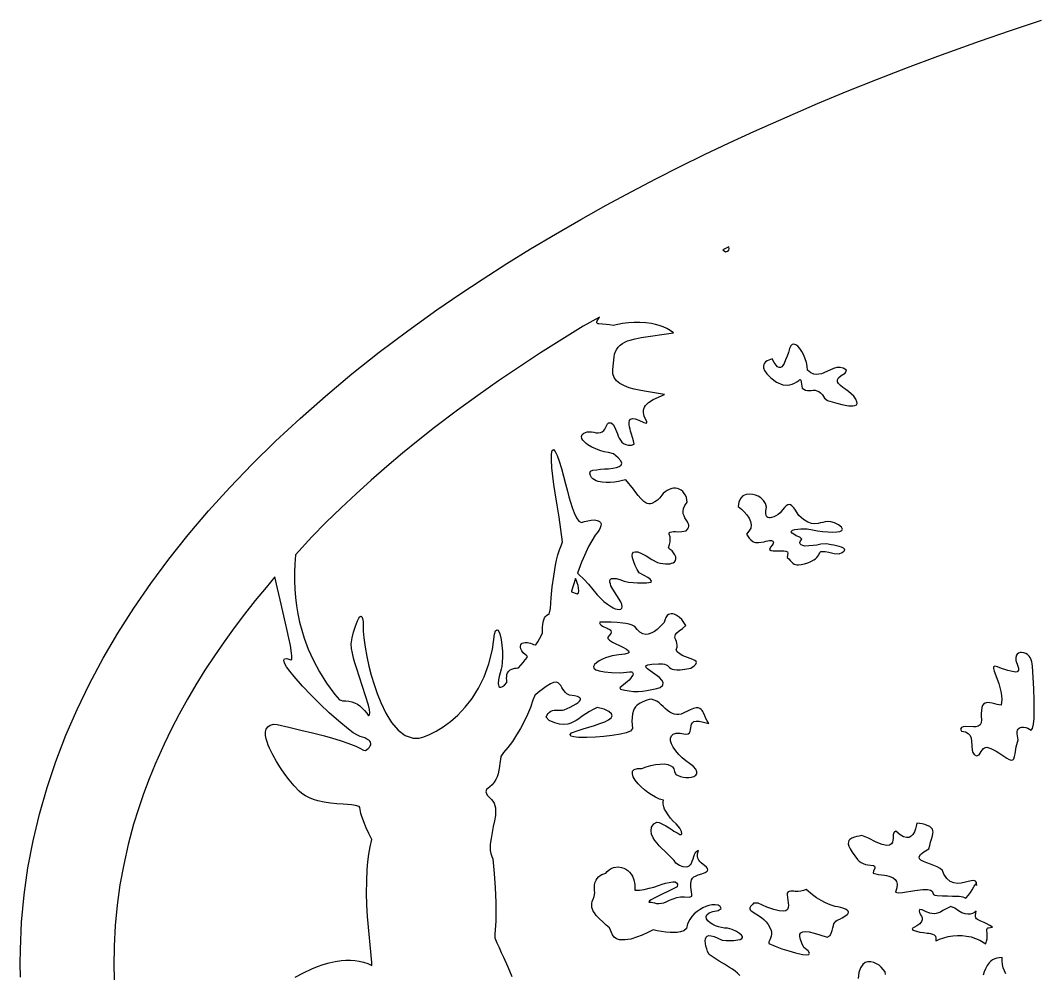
# Model space of a CAD drawing. Extents: x 0.2 to 24.2, y 0.3 to 12.3.
# Drawn here: x 0.24 to 5.67, y 6.21 to 11.3 of the extents above; entities that cross this region are included whole.
import ezdxf

# ---------------------------------------------------------------- set-up
doc = ezdxf.new("R2010")
doc.units = 0
doc.linetypes.add('0', pattern=[0])
doc.layers.add('1', color=7, linetype='0')

msp = doc.modelspace()

# ---------------------------------------------------------------- linework, layer by layer
at = {"layer": '1'}
for points in [[(0.237733, 6.188021), (0.236756, 6.261751), (0.237489, 6.335238), (0.243836, 6.481966), (0.257508, 6.627718), (0.277772, 6.772493), (0.305116, 6.916536), (0.339051, 7.059359), (0.379823, 7.201204), (0.426942, 7.341829), (0.480653, 7.481478), (0.540711, 7.619905), (0.607118, 7.757113), (0.679627, 7.893099), (0.758485, 8.027864), (0.843446, 8.161165), (0.93451, 8.293001), (1.03119, 8.423616), (1.133973, 8.552767), (1.242372, 8.680452), (1.356629, 8.806673), (1.476502, 8.930941), (1.601747, 9.053988), (1.732362, 9.175325), (1.868592, 9.294954), (2.009706, 9.412874), (2.156434, 9.528841), (2.308045, 9.643099), (2.464784, 9.755404), (2.587831, 9.839876), (2.712098, 9.922396), (2.837586, 10.002962), (2.96454, 10.081331), (3.098329, 10.161165), (3.233338, 10.239046), (3.369569, 10.314974), (3.506776, 10.388948), (3.635682, 10.456087), (3.765565, 10.521761), (3.895936, 10.58597), (4.027284, 10.64847), (4.15912, 10.709505), (4.291932, 10.768831), (4.498719, 10.858431), (4.658631, 10.924837), (4.81952, 10.98929), (4.980897, 11.051546), (5.14325, 11.112093), (5.365907, 11.192171), (5.53119, 11.248812), (5.696961, 11.303743)], [(1.705995, 6.187532), (1.750184, 6.21097), (1.795106, 6.232698), (1.825624, 6.245394), (1.856874, 6.25638), (1.888856, 6.265413), (1.921082, 6.272493), (1.953797, 6.27762), (1.977723, 6.279573), (2.001649, 6.279573), (2.025575, 6.27762), (2.049256, 6.273714), (2.07245, 6.267855), (2.095155, 6.260286), (2.117127, 6.250765), (2.116639, 6.266878), (2.09369, 6.511507), (2.089784, 6.574739), (2.088319, 6.637972), (2.088807, 6.701204), (2.091737, 6.764437), (2.095399, 6.804964), (2.10077, 6.845003), (2.10785, 6.885042), (2.116639, 6.924593), (2.101014, 6.955599), (2.086366, 6.987093), (2.073182, 7.01932), (2.060975, 7.05179), (2.057801, 7.062288), (2.05536, 7.07303), (2.053163, 7.083773), (2.051698, 7.094759), (2.0495, 7.100863), (2.02826, 7.105501), (2.00702, 7.108919), (1.985536, 7.111361), (1.963807, 7.112581), (1.929627, 7.115023), (1.895448, 7.118929), (1.861756, 7.1243), (1.828065, 7.130892), (1.805116, 7.137239), (1.782899, 7.146029), (1.761903, 7.156771), (1.741883, 7.16971), (1.728211, 7.182161), (1.700868, 7.211702), (1.675233, 7.242464), (1.650819, 7.274202), (1.62787, 7.307161), (1.606629, 7.341341), (1.587098, 7.376253), (1.569032, 7.412142), (1.562196, 7.428743), (1.556336, 7.445589), (1.551698, 7.462923), (1.54828, 7.480501), (1.54828, 7.499056), (1.552186, 7.514437), (1.560243, 7.527132), (1.573182, 7.535921), (1.591493, 7.540316), (1.609803, 7.539339), (1.67328, 7.524446), (1.736512, 7.50931), (1.799745, 7.493685), (1.862733, 7.477816), (1.905213, 7.466097), (1.947206, 7.452913), (1.988954, 7.438509), (2.029969, 7.42264), (2.05243, 7.412386), (2.072694, 7.401888), (2.082948, 7.400179), (2.090272, 7.405062), (2.097108, 7.410677), (2.103211, 7.417269), (2.108338, 7.424349), (2.11078, 7.430941), (2.111024, 7.437777), (2.109071, 7.444368), (2.105165, 7.450228), (2.099793, 7.454622), (2.08954, 7.461214), (2.078309, 7.466829), (2.066834, 7.47098), (2.054872, 7.473909), (2.039002, 7.480989), (2.017274, 7.494417), (1.991151, 7.513216), (1.939149, 7.556429), (1.888612, 7.601351), (1.839295, 7.647738), (1.791444, 7.695589), (1.745057, 7.744661), (1.700379, 7.795443), (1.678163, 7.823519), (1.660829, 7.847933), (1.649598, 7.867708), (1.645448, 7.882113), (1.64911, 7.890169), (1.661561, 7.89139), (1.683045, 7.884066), (1.688416, 7.886995), (1.689393, 7.894808), (1.688905, 7.905794), (1.68744, 7.919954), (1.680848, 7.960482), (1.673036, 8.001009), (1.664247, 8.041292), (1.654725, 8.081331), (1.640321, 8.143099), (1.626405, 8.204622), (1.612245, 8.26639), (1.598573, 8.328157), (1.550721, 8.272005), (1.492372, 8.201204), (1.435487, 8.129427), (1.380067, 8.056185), (1.3266, 7.981722), (1.274598, 7.906282), (1.224061, 7.829378), (1.175477, 7.751741), (1.129823, 7.673861), (1.086366, 7.595003), (1.044862, 7.515169), (1.005311, 7.434114), (0.957704, 7.327669), (0.925721, 7.248323), (0.895936, 7.168245), (0.868104, 7.087435), (0.842713, 7.005892), (0.813905, 6.897982), (0.789491, 6.789827), (0.769715, 6.681185), (0.754579, 6.572298), (0.743836, 6.463655), (0.737977, 6.35428), (0.737, 6.244905), (0.740418, 6.13553)], [(4.083924, 6.197298), (4.071717, 6.209749), (4.058534, 6.22098), (4.044374, 6.231478), (4.029481, 6.240511), (4.001893, 6.257113), (3.974305, 6.273958), (3.947206, 6.291292), (3.920106, 6.30887), (3.911805, 6.325228), (3.906922, 6.339144), (3.903016, 6.353304), (3.900575, 6.367708), (3.89911, 6.382357), (3.900086, 6.392855), (3.903504, 6.4014), (3.909852, 6.407015), (3.918885, 6.409945), (3.930848, 6.409456), (3.946961, 6.405306), (3.966493, 6.397005), (3.990174, 6.38553), (4.010926, 6.384066), (4.031678, 6.383577), (4.05243, 6.384554), (4.073182, 6.386751), (4.085633, 6.389925), (4.094178, 6.39432), (4.098329, 6.399446), (4.09784, 6.405794), (4.092713, 6.413363), (4.082215, 6.421907), (4.065614, 6.431429), (4.043641, 6.442415), (4.018739, 6.449739), (4.002137, 6.450716), (3.98578, 6.453157), (3.969911, 6.457308), (3.954286, 6.463167), (3.939637, 6.470247), (3.925477, 6.479036), (3.913758, 6.489779), (3.90619, 6.500521), (3.903993, 6.511507), (3.908387, 6.522005), (3.919618, 6.531282), (3.939149, 6.539095), (3.968202, 6.54471), (3.983827, 6.554476), (3.978456, 6.565462), (3.967713, 6.572542), (3.952821, 6.575472), (3.934754, 6.574495), (3.918153, 6.571077), (3.901795, 6.56595), (3.88617, 6.55887), (3.871522, 6.550325), (3.855409, 6.539583), (3.84076, 6.527132), (3.827577, 6.512728), (3.816346, 6.497103), (3.804872, 6.473665), (3.798768, 6.447786), (3.785096, 6.435823), (3.767274, 6.430696), (3.748963, 6.427523), (3.730653, 6.426058), (3.712098, 6.426302), (3.688905, 6.428255), (3.665711, 6.431429), (3.642762, 6.436068), (3.620301, 6.441927), (3.591737, 6.426302), (3.562196, 6.412874), (3.531678, 6.401155), (3.500672, 6.391634), (3.486024, 6.388704), (3.471131, 6.386995), (3.456239, 6.386995), (3.441346, 6.38846), (3.425477, 6.393343), (3.412782, 6.401888), (3.402528, 6.414583), (3.387635, 6.451204), (3.368836, 6.466829), (3.35077, 6.483187), (3.333436, 6.500521), (3.316834, 6.518343), (3.306581, 6.532015), (3.300721, 6.541048), (3.296082, 6.550814), (3.293397, 6.561068), (3.292176, 6.57181), (3.292665, 6.582552), (3.294862, 6.59305), (3.2995, 6.605745), (3.306092, 6.619417), (3.308534, 6.638704), (3.306581, 6.652864), (3.306336, 6.667269), (3.307801, 6.681429), (3.310975, 6.695345), (3.315125, 6.705843), (3.320985, 6.715364), (3.328309, 6.724154), (3.337098, 6.731234), (3.346864, 6.737093), (3.357362, 6.741243), (3.368348, 6.743441), (3.375184, 6.752718), (3.38495, 6.761751), (3.39618, 6.769075), (3.408387, 6.773958), (3.421327, 6.776888), (3.434754, 6.777376), (3.452088, 6.774935), (3.464051, 6.770784), (3.475282, 6.765169), (3.48578, 6.757845), (3.495057, 6.7493), (3.50287, 6.73929), (3.509461, 6.728548), (3.51825, 6.707552), (3.522889, 6.68265), (3.523377, 6.653841), (3.547303, 6.65262), (3.573182, 6.657259), (3.599061, 6.663118), (3.624452, 6.669954), (3.649598, 6.678011), (3.668153, 6.684603), (3.686952, 6.689974), (3.706239, 6.694613), (3.725526, 6.69803), (3.737733, 6.697298), (3.746278, 6.692904), (3.750916, 6.684359), (3.749452, 6.671663), (3.622499, 6.608919), (3.610291, 6.602083), (3.601747, 6.59598), (3.598084, 6.591585), (3.599549, 6.589388), (3.609315, 6.588411), (3.619081, 6.586946), (3.628602, 6.584993), (3.638124, 6.582552), (3.651551, 6.581575), (3.664735, 6.582796), (3.677674, 6.586214), (3.689881, 6.591585), (3.708192, 6.600374), (3.726991, 6.607698), (3.746522, 6.61307), (3.766541, 6.616732), (3.789247, 6.61722), (3.815614, 6.615267), (3.828065, 6.620394), (3.827332, 6.632601), (3.826112, 6.645052), (3.824647, 6.657259), (3.822694, 6.669466), (3.821717, 6.680941), (3.821473, 6.690462), (3.823182, 6.699984), (3.8266, 6.708773), (3.831971, 6.716829), (3.838807, 6.723665), (3.846864, 6.728792), (3.861756, 6.735384), (3.881043, 6.740755), (3.898866, 6.747835), (3.908875, 6.754915), (3.912538, 6.761751), (3.911073, 6.768343), (3.905702, 6.775423), (3.87787, 6.798861), (3.87079, 6.806185), (3.86493, 6.814241), (3.860536, 6.823519), (3.857606, 6.83304), (3.858094, 6.847933), (3.863709, 6.864534), (3.8537, 6.86014), (3.846131, 6.852571), (3.840516, 6.842562), (3.83661, 6.830599), (3.832215, 6.818636), (3.827821, 6.806917), (3.823182, 6.795198), (3.818543, 6.788118), (3.812196, 6.782259), (3.804872, 6.778353), (3.796571, 6.7764), (3.781434, 6.777864), (3.761903, 6.7847), (3.742616, 6.797152), (3.732606, 6.811068), (3.716249, 6.828157), (3.699891, 6.844759), (3.683045, 6.861361), (3.665956, 6.877474), (3.65326, 6.890413), (3.641541, 6.904085), (3.630555, 6.918489), (3.620301, 6.933382), (3.612, 6.952425), (3.609315, 6.971224), (3.612733, 6.989779), (3.624207, 7.007845), (3.639588, 7.017122), (3.653749, 7.014437), (3.671571, 7.00638), (3.689149, 6.997347), (3.705995, 6.987093), (3.722108, 6.976107), (3.731874, 6.969271), (3.742127, 6.962923), (3.752625, 6.957064), (3.763124, 6.951448), (3.770692, 6.950472), (3.773866, 6.955111), (3.771913, 6.966097), (3.7641, 6.985384), (3.744325, 7.007113), (3.728211, 7.022249), (3.713563, 7.038851), (3.700135, 7.056429), (3.688172, 7.075228), (3.682069, 7.086946), (3.677674, 7.099398), (3.674989, 7.112093), (3.674012, 7.125277), (3.675721, 7.133577), (3.654237, 7.140413), (3.632997, 7.150423), (3.612245, 7.162142), (3.592713, 7.175081), (3.574159, 7.18973), (3.556581, 7.205355), (3.540223, 7.222445), (3.525331, 7.240755), (3.514588, 7.259066), (3.509461, 7.275179), (3.510682, 7.288851), (3.519715, 7.298372), (3.536805, 7.303499), (3.560731, 7.304476), (3.583924, 7.313265), (3.60785, 7.320101), (3.632508, 7.324739), (3.657166, 7.327425), (3.682069, 7.327913), (3.698426, 7.324984), (3.712342, 7.320101), (3.723817, 7.312044), (3.731874, 7.301302), (3.735536, 7.286898), (3.741151, 7.272249), (3.75409, 7.265657), (3.767762, 7.26053), (3.781922, 7.257113), (3.796327, 7.255159), (3.810975, 7.255159), (3.825379, 7.256868), (3.839051, 7.261019), (3.848817, 7.267366), (3.854676, 7.275911), (3.85492, 7.286654), (3.849305, 7.299349), (3.836366, 7.313997), (3.815614, 7.330599), (3.794862, 7.344515), (3.775575, 7.360384), (3.757752, 7.378206), (3.741639, 7.397249), (3.727479, 7.418001), (3.71869, 7.435579), (3.714051, 7.452181), (3.713563, 7.466585), (3.718202, 7.478304), (3.727967, 7.487093), (3.743348, 7.491732), (3.765565, 7.491732), (3.794129, 7.487337), (3.808045, 7.488314), (3.814637, 7.494173), (3.818543, 7.50223), (3.820252, 7.511995), (3.821961, 7.521517), (3.823915, 7.531282), (3.825868, 7.540804), (3.830506, 7.548616), (3.838563, 7.55472), (3.850282, 7.557405), (3.867127, 7.556917), (3.890321, 7.552034), (3.917909, 7.543734), (3.91034, 7.55765), (3.90326, 7.57181), (3.896424, 7.58597), (3.890321, 7.600618), (3.886903, 7.607698), (3.882264, 7.614046), (3.877137, 7.619905), (3.871034, 7.624788), (3.861756, 7.627718), (3.850282, 7.627474), (3.835877, 7.623812), (3.817811, 7.616488), (3.771424, 7.593294), (3.758729, 7.591829), (3.74579, 7.592073), (3.733094, 7.594759), (3.720887, 7.599154), (3.709657, 7.605257), (3.69745, 7.614534), (3.685487, 7.624056), (3.674012, 7.63431), (3.662782, 7.644808), (3.65204, 7.654818), (3.639832, 7.662874), (3.626649, 7.669466), (3.612733, 7.673861), (3.599061, 7.672396), (3.586854, 7.668245), (3.574647, 7.663607), (3.562684, 7.658724), (3.550965, 7.653597), (3.541688, 7.647738), (3.533143, 7.640657), (3.525819, 7.632601), (3.519959, 7.623323), (3.515321, 7.613314), (3.510194, 7.59598), (3.507997, 7.576448), (3.50702, 7.556917), (3.507997, 7.537386), (3.510194, 7.518099), (3.499696, 7.502962), (3.476014, 7.49515), (3.445252, 7.487825), (3.401063, 7.480257), (3.356385, 7.474642), (3.311707, 7.47098), (3.266786, 7.469027), (3.221864, 7.469271), (3.197206, 7.4722), (3.181336, 7.477327), (3.176454, 7.484652), (3.18451, 7.494417), (3.215028, 7.504915), (3.24579, 7.514925), (3.276551, 7.524691), (3.307313, 7.534212), (3.336366, 7.543978), (3.361756, 7.553743), (3.38202, 7.563997), (3.395936, 7.574495), (3.401795, 7.584993), (3.398866, 7.596224), (3.384461, 7.608187), (3.358094, 7.62015), (3.322206, 7.629183), (3.299989, 7.619905), (3.280213, 7.608187), (3.260682, 7.595736), (3.241639, 7.582796), (3.22284, 7.569124), (3.209413, 7.560335), (3.195008, 7.552767), (3.18036, 7.546419), (3.164979, 7.541292), (3.143495, 7.538118), (3.119813, 7.539827), (3.094178, 7.547396), (3.065125, 7.560823), (3.048524, 7.578157), (3.054139, 7.590609), (3.05951, 7.598421), (3.066102, 7.605257), (3.073915, 7.610384), (3.082704, 7.614046), (3.091981, 7.615999), (3.101502, 7.616243), (3.13617, 7.615755), (3.144715, 7.616976), (3.161073, 7.6243), (3.177186, 7.631868), (3.192811, 7.640169), (3.208436, 7.648958), (3.219178, 7.656527), (3.227235, 7.663607), (3.231874, 7.670687), (3.232118, 7.677279), (3.227479, 7.683382), (3.216981, 7.688265), (3.199403, 7.692904), (3.174256, 7.695833), (3.158875, 7.703646), (3.151307, 7.710726), (3.144471, 7.718538), (3.138368, 7.727083), (3.133241, 7.736116), (3.126649, 7.746859), (3.120057, 7.755404), (3.112, 7.761751), (3.101502, 7.764437), (3.088563, 7.762728), (3.071473, 7.755892), (3.0495, 7.742952), (3.034364, 7.73221), (3.019471, 7.72098), (3.005067, 7.709261), (2.990907, 7.697298), (2.987977, 7.696566), (2.985536, 7.689974), (2.977967, 7.668489), (2.964051, 7.629671), (2.948426, 7.591829), (2.931092, 7.55472), (2.911561, 7.518343), (2.890565, 7.483187), (2.86786, 7.448763), (2.843446, 7.415804), (2.820985, 7.38846), (2.807069, 7.367708), (2.803895, 7.352083), (2.801209, 7.33304), (2.79828, 7.313997), (2.795106, 7.294954), (2.791444, 7.275911), (2.786317, 7.259798), (2.779237, 7.244173), (2.770204, 7.229769), (2.759461, 7.216585), (2.747254, 7.204866), (2.730409, 7.191439), (2.726258, 7.179476), (2.729432, 7.170198), (2.733827, 7.161409), (2.73993, 7.153597), (2.747254, 7.147005), (2.756043, 7.138216), (2.763612, 7.12845), (2.769715, 7.117708), (2.774354, 7.105989), (2.777284, 7.094027), (2.778504, 7.074984), (2.77704, 7.05179), (2.772401, 7.023714), (2.765809, 6.992708), (2.759706, 6.961458), (2.75409, 6.930208), (2.749207, 6.898714), (2.748719, 6.882357), (2.74994, 6.865755), (2.753114, 6.849642), (2.758241, 6.834017), (2.763612, 6.820345), (2.770448, 6.742952), (2.775575, 6.66556), (2.778749, 6.588167), (2.780213, 6.51053), (2.779725, 6.487337), (2.778504, 6.464144), (2.776795, 6.44095), (2.774354, 6.418001), (2.774354, 6.398226), (2.785096, 6.372103), (2.796571, 6.34598), (2.80829, 6.320345), (2.820497, 6.29471), (2.84369, 6.243441), (2.86493, 6.191195)], [(4.863709, 6.202425), (4.86078, 6.216341), (4.851502, 6.229525), (4.84076, 6.241243), (4.828553, 6.251497), (4.814881, 6.260042), (4.800477, 6.266878), (4.784608, 6.270784), (4.768983, 6.270784), (4.754334, 6.265657), (4.741151, 6.255404), (4.72992, 6.238314), (4.721375, 6.213655), (4.716737, 6.180696)], [(5.507264, 6.205599), (5.498963, 6.221712), (5.492616, 6.238802), (5.488221, 6.25638), (5.486268, 6.274446), (5.486268, 6.292513), (5.470887, 6.292269), (5.45868, 6.290316), (5.446961, 6.286409), (5.435975, 6.281038), (5.425965, 6.273714), (5.417176, 6.264925), (5.406678, 6.249544), (5.397645, 6.233431), (5.390321, 6.216341), (5.38495, 6.198519)]]:
    msp.add_lwpolyline(points, dxfattribs=at)
for points in [[(3.993104, 10.076693), (4.006776, 10.065706), (4.018739, 10.069124), (4.025086, 10.074984), (4.02704, 10.082552), (4.025575, 10.092562)], [(2.163758, 7.656527), (2.191346, 7.599642), (2.222352, 7.549593), (2.25702, 7.508821), (2.295106, 7.479769), (2.337098, 7.465364), (2.370057, 7.466097), (2.395204, 7.473177), (2.425477, 7.485384), (2.459901, 7.502962), (2.497254, 7.525911), (2.536561, 7.554964), (2.576356, 7.589632), (2.615418, 7.630892), (2.652772, 7.678499), (2.687196, 7.732943), (2.717713, 7.794466), (2.742616, 7.862825), (2.76117, 7.938997), (2.772157, 8.022493), (2.778016, 8.039339), (2.78412, 8.04471), (2.790223, 8.043245), (2.795594, 8.035921), (2.800721, 8.023226), (2.807557, 7.992952), (2.81244, 7.962435), (2.815125, 7.931673), (2.815614, 7.900667), (2.814149, 7.869661), (2.811219, 7.849154), (2.807557, 7.834017), (2.801942, 7.815218), (2.797547, 7.796419), (2.794374, 7.777132), (2.792665, 7.757601), (2.793641, 7.748812), (2.796082, 7.741976), (2.800233, 7.738558), (2.806336, 7.738314), (2.814393, 7.741976), (2.825135, 7.750032), (2.838075, 7.762972), (2.839051, 7.766878), (2.837831, 7.7764), (2.837342, 7.786165), (2.837586, 7.795931), (2.838807, 7.805452), (2.842713, 7.814974), (2.848817, 7.823275), (2.856385, 7.830355), (2.865418, 7.835238), (2.875428, 7.838167), (2.881776, 7.839632), (2.888368, 7.840609), (2.894959, 7.841341), (2.901551, 7.841585), (2.913514, 7.855745), (2.925233, 7.87015), (2.936952, 7.884798), (2.948182, 7.899446), (2.945985, 7.905794), (2.935487, 7.912874), (2.926209, 7.921663), (2.918397, 7.931917), (2.912538, 7.943148), (2.910829, 7.951937), (2.910829, 7.958284), (2.912782, 7.964144), (2.9162, 7.969515), (2.921082, 7.973421), (2.926698, 7.976107), (2.936219, 7.97806), (2.948182, 7.977571), (2.956727, 7.975374), (2.965028, 7.972933), (2.973084, 7.969759), (2.981141, 7.966341), (2.992372, 7.964388), (2.994081, 7.965609), (3.003602, 7.980989), (3.012635, 7.996859), (3.02118, 8.012972), (3.029481, 8.029085), (3.029481, 8.038363), (3.028749, 8.056673), (3.030457, 8.074739), (3.034364, 8.092806), (3.040467, 8.109896), (3.044862, 8.116732), (3.050721, 8.122103), (3.057557, 8.126253), (3.06537, 8.12845), (3.071229, 8.15848), (3.075379, 8.216829), (3.081483, 8.274935), (3.089051, 8.332796), (3.098573, 8.390413), (3.104188, 8.418245), (3.111268, 8.445833), (3.120301, 8.472933), (3.130555, 8.4993), (3.136659, 8.51639), (3.127137, 8.581575), (3.117372, 8.646517), (3.107362, 8.711702), (3.096864, 8.776644), (3.090028, 8.821321), (3.084168, 8.865999), (3.079774, 8.910921), (3.0766, 8.955843), (3.076844, 8.984407), (3.080018, 9.002962), (3.087098, 9.008821), (3.097352, 8.999056), (3.10785, 8.977327), (3.118348, 8.947542), (3.130067, 8.907259), (3.141053, 8.866976), (3.151795, 8.826448), (3.162049, 8.785677), (3.169862, 8.756624), (3.178407, 8.727816), (3.187684, 8.699495), (3.197938, 8.671175), (3.210633, 8.64432), (3.223817, 8.626253), (3.237489, 8.618929), (3.254334, 8.6243), (3.271424, 8.62845), (3.288758, 8.631136), (3.306336, 8.632357), (3.313661, 8.631868), (3.320741, 8.630159), (3.327577, 8.627718), (3.334168, 8.624544), (3.339295, 8.618685), (3.341981, 8.611361), (3.341737, 8.601595), (3.338075, 8.590609), (3.331239, 8.577669), (3.320252, 8.562532), (3.311463, 8.551546), (3.292665, 8.521761), (3.275331, 8.490755), (3.25995, 8.459017), (3.246278, 8.426546), (3.237977, 8.407015), (3.230165, 8.387239), (3.22284, 8.36722), (3.21576, 8.3472), (3.219178, 8.344515), (3.223329, 8.341341), (3.249452, 8.315462), (3.274598, 8.288851), (3.299012, 8.261263), (3.322206, 8.232943), (3.338807, 8.214144), (3.357118, 8.197054), (3.376649, 8.181429), (3.397401, 8.167513), (3.406922, 8.162142), (3.416932, 8.157991), (3.427674, 8.155062), (3.438416, 8.153597), (3.44745, 8.155306), (3.453309, 8.160433), (3.455262, 8.168734), (3.453309, 8.179964), (3.44745, 8.194124), (3.404481, 8.262972), (3.399598, 8.271761), (3.395204, 8.281038), (3.391786, 8.29056), (3.3891, 8.300325), (3.3891, 8.309114), (3.39203, 8.315462), (3.398622, 8.319124), (3.40912, 8.320101), (3.423524, 8.318636), (3.442079, 8.313753), (3.465272, 8.305941), (3.489198, 8.300081), (3.513368, 8.298128), (3.537293, 8.296907), (3.561463, 8.296175), (3.585633, 8.295931), (3.598084, 8.297396), (3.606874, 8.299837), (3.611512, 8.303743), (3.61078, 8.309359), (3.604676, 8.316195), (3.592225, 8.325228), (3.57245, 8.336214), (3.545594, 8.349398), (3.534364, 8.368441), (3.524842, 8.38846), (3.516541, 8.408968), (3.50995, 8.430208), (3.508485, 8.442904), (3.510194, 8.453157), (3.515809, 8.459749), (3.525086, 8.462679), (3.539247, 8.461214), (3.55829, 8.45389), (3.582948, 8.441195), (3.613465, 8.421419), (3.643495, 8.405794), (3.657899, 8.402132), (3.672547, 8.399691), (3.687196, 8.397982), (3.702088, 8.397493), (3.711122, 8.39847), (3.719666, 8.400667), (3.727967, 8.404085), (3.735536, 8.408968), (3.740907, 8.416292), (3.74286, 8.424837), (3.741639, 8.434847), (3.737245, 8.445833), (3.730165, 8.456575), (3.721864, 8.466585), (3.712586, 8.475374), (3.702577, 8.483431), (3.70868, 8.501986), (3.71161, 8.515413), (3.712342, 8.529329), (3.710877, 8.543001), (3.707215, 8.556429), (3.706239, 8.559603), (3.706483, 8.563021), (3.708436, 8.565706), (3.711366, 8.567415), (3.720887, 8.569124), (3.730409, 8.570101), (3.73993, 8.570345), (3.749452, 8.569857), (3.774598, 8.570345), (3.797059, 8.575228), (3.806581, 8.585238), (3.809999, 8.591585), (3.811463, 8.598909), (3.810975, 8.606234), (3.808534, 8.61307), (3.803651, 8.622591), (3.796815, 8.632601), (3.790711, 8.643099), (3.785829, 8.654085), (3.781678, 8.66556), (3.780946, 8.678988), (3.783387, 8.69388), (3.790223, 8.710482), (3.802918, 8.728304), (3.801698, 8.740755), (3.798768, 8.752718), (3.793885, 8.764193), (3.787293, 8.774691), (3.779237, 8.784212), (3.769715, 8.792269), (3.760682, 8.797152), (3.750672, 8.80057), (3.740418, 8.802279), (3.730165, 8.802034), (3.719911, 8.800081), (3.706239, 8.795931), (3.695008, 8.789827), (3.684754, 8.782503), (3.674989, 8.773958), (3.666444, 8.764681), (3.655702, 8.751253), (3.64325, 8.739046), (3.629334, 8.728792), (3.614198, 8.720247), (3.605897, 8.718294), (3.597596, 8.718294), (3.589295, 8.720247), (3.581727, 8.723909), (3.570497, 8.731722), (3.555604, 8.746859), (3.541444, 8.762728), (3.528016, 8.779329), (3.515321, 8.796419), (3.475526, 8.846712), (3.456239, 8.844271), (3.434999, 8.838167), (3.413514, 8.834017), (3.391541, 8.832064), (3.369569, 8.832064), (3.347596, 8.834017), (3.326112, 8.838167), (3.316346, 8.841585), (3.307313, 8.846468), (3.298768, 8.852571), (3.291444, 8.859896), (3.28534, 8.870638), (3.281922, 8.883089), (3.28534, 8.894075), (3.297791, 8.897982), (3.318788, 8.900911), (3.340028, 8.903353), (3.361024, 8.905062), (3.382264, 8.906527), (3.404481, 8.908968), (3.424012, 8.91263), (3.439881, 8.918245), (3.450379, 8.925814), (3.453553, 8.935823), (3.44867, 8.948763), (3.434266, 8.96512), (3.408387, 8.986116), (3.38202, 8.992464), (3.358827, 8.997103), (3.335877, 9.003695), (3.313661, 9.012239), (3.292176, 9.022249), (3.271668, 9.034212), (3.261903, 9.041292), (3.253114, 9.049349), (3.245301, 9.058382), (3.238709, 9.068392), (3.237, 9.079134), (3.240663, 9.088655), (3.250672, 9.096712), (3.267518, 9.103548), (3.290711, 9.10428), (3.302674, 9.101107), (3.315125, 9.099154), (3.327577, 9.099154), (3.340028, 9.100374), (3.348817, 9.10428), (3.356385, 9.109896), (3.362489, 9.11722), (3.366639, 9.125765), (3.377137, 9.146761), (3.38202, 9.150911), (3.388368, 9.15262), (3.396913, 9.151155), (3.406434, 9.142611), (3.413758, 9.130892), (3.420106, 9.118685), (3.425477, 9.105989), (3.430116, 9.09305), (3.434022, 9.081087), (3.439393, 9.069613), (3.445741, 9.058626), (3.453065, 9.048372), (3.462342, 9.04056), (3.473817, 9.035189), (3.487977, 9.032259), (3.505311, 9.032259), (3.519471, 9.038363), (3.515321, 9.055696), (3.510682, 9.07303), (3.505799, 9.090364), (3.500428, 9.107454), (3.497254, 9.118685), (3.494813, 9.129915), (3.493348, 9.141634), (3.492372, 9.153109), (3.494813, 9.163607), (3.500428, 9.170687), (3.509706, 9.174349), (3.524354, 9.17264), (3.544374, 9.166048), (3.570497, 9.153353), (3.583924, 9.149691), (3.587342, 9.15262), (3.58661, 9.157991), (3.573182, 9.187532), (3.570008, 9.197054), (3.568788, 9.207064), (3.569032, 9.217073), (3.571229, 9.226839), (3.575135, 9.236116), (3.580506, 9.244661), (3.596131, 9.260286), (3.620057, 9.275911), (3.682069, 9.302767), (3.574647, 9.320345), (3.545106, 9.32596), (3.518495, 9.331575), (3.492372, 9.339388), (3.466981, 9.349642), (3.442811, 9.362093), (3.425233, 9.376497), (3.412782, 9.393343), (3.405702, 9.413363), (3.405702, 9.4368), (3.411805, 9.504671), (3.414247, 9.518831), (3.419129, 9.532503), (3.425721, 9.545198), (3.434266, 9.556917), (3.444276, 9.567171), (3.456727, 9.575716), (3.470155, 9.583284), (3.484071, 9.589388), (3.498475, 9.594271), (3.524598, 9.601595), (3.556825, 9.607943), (3.729676, 9.633089), (3.711854, 9.645052), (3.693055, 9.655794), (3.673524, 9.664827), (3.65326, 9.672396), (3.632752, 9.678255), (3.611512, 9.682405), (3.580995, 9.686556), (3.549989, 9.688753), (3.519227, 9.688753), (3.488221, 9.686556), (3.457704, 9.682405), (3.406678, 9.67264), (3.387635, 9.675814), (3.368592, 9.678255), (3.349549, 9.679964), (3.330262, 9.680941), (3.327088, 9.681185), (3.323915, 9.682161), (3.321473, 9.684114), (3.319276, 9.686556), (3.319764, 9.691195), (3.322206, 9.697542), (3.333436, 9.716585), (3.247254, 9.668734), (3.132264, 9.598177), (3.01825, 9.525911), (2.905457, 9.451937), (2.793885, 9.376253), (2.683534, 9.298616), (2.574403, 9.219515), (2.451356, 9.126009), (2.36493, 9.058138), (2.279969, 8.988802), (2.195985, 8.918001), (2.113221, 8.845736), (2.031922, 8.772005), (1.9516, 8.697054), (1.872743, 8.620638), (1.79535, 8.542757), (1.708192, 8.446566), (1.704286, 8.396029), (1.702332, 8.351595), (1.702332, 8.306917), (1.704041, 8.262484), (1.707704, 8.21805), (1.713319, 8.173861), (1.720887, 8.129915), (1.730165, 8.086458), (1.741395, 8.043245), (1.754579, 8.000765), (1.776795, 7.94095), (1.804139, 7.880404), (1.83661, 7.820101), (1.874452, 7.75931), (1.918397, 7.699007), (1.942811, 7.670931), (1.951112, 7.668245), (1.959657, 7.666292), (1.968202, 7.66556), (1.976991, 7.66556), (1.993348, 7.664339), (2.009217, 7.660677), (2.024598, 7.655062), (2.039002, 7.647493), (2.052186, 7.637972), (2.06537, 7.626253), (2.077577, 7.613558), (2.088807, 7.60013), (2.099061, 7.585726), (2.104676, 7.589876), (2.105897, 7.601107), (2.1037, 7.618685), (2.098329, 7.64139), (2.082459, 7.691683), (2.06659, 7.74222), (2.050233, 7.792269), (2.033631, 7.842562), (2.026063, 7.868196), (2.019227, 7.893831), (2.012879, 7.91971), (2.007508, 7.945833), (2.006288, 7.97098), (2.011659, 8.00223), (2.018983, 8.033236), (2.02826, 8.063753), (2.039491, 8.093538), (2.046327, 8.106722), (2.052918, 8.115023), (2.058534, 8.118196), (2.063416, 8.115267), (2.067323, 8.105013), (2.06952, 8.088167), (2.070497, 8.071321), (2.070741, 8.054476), (2.070008, 8.03763), (2.073182, 8.002718), (2.080506, 7.951937), (2.089784, 7.901644), (2.10077, 7.851595), (2.113709, 7.80179), (2.128602, 7.752718), (2.145204, 7.704378)], [(4.222352, 9.477327), (4.216249, 9.471224), (4.212098, 9.463655), (4.210145, 9.455111), (4.210389, 9.446566), (4.216249, 9.431185), (4.228944, 9.413363), (4.24994, 9.393099), (4.280946, 9.369173), (4.313905, 9.35428), (4.337342, 9.354036), (4.35077, 9.355501), (4.363954, 9.358919), (4.376405, 9.363802), (4.388368, 9.370394), (4.39911, 9.37845), (4.403993, 9.381868), (4.407655, 9.382601), (4.410096, 9.379183), (4.414735, 9.357943), (4.417665, 9.337923), (4.425721, 9.331331), (4.435243, 9.326693), (4.445252, 9.324251), (4.45575, 9.324251), (4.465272, 9.325228), (4.47577, 9.326448), (4.486512, 9.325716), (4.496766, 9.323275), (4.506288, 9.31888), (4.515077, 9.312777), (4.525819, 9.300814), (4.536561, 9.284456), (4.55243, 9.271273), (4.578065, 9.263704), (4.6037, 9.256624), (4.629579, 9.250277), (4.655702, 9.244417), (4.666444, 9.242708), (4.67743, 9.241976), (4.688416, 9.242464), (4.699403, 9.243685), (4.707459, 9.247591), (4.711366, 9.254671), (4.710389, 9.264925), (4.704041, 9.278597), (4.693543, 9.293489), (4.679872, 9.306429), (4.665467, 9.31888), (4.650331, 9.330355), (4.634706, 9.341097), (4.621766, 9.351351), (4.612, 9.361361), (4.606141, 9.371126), (4.605653, 9.381624), (4.611756, 9.392855), (4.625672, 9.405062), (4.647889, 9.418001), (4.654481, 9.433626), (4.637391, 9.444124), (4.620057, 9.448275), (4.602967, 9.447298), (4.585389, 9.442659), (4.532655, 9.419466), (4.520204, 9.414583), (4.507264, 9.411898), (4.493836, 9.410921), (4.480653, 9.411898), (4.463563, 9.418978), (4.446717, 9.433626), (4.44452, 9.454378), (4.44037, 9.474642), (4.434266, 9.494661), (4.426209, 9.513704), (4.416444, 9.532259), (4.404969, 9.549593), (4.394227, 9.561312), (4.383729, 9.569368), (4.373475, 9.572542), (4.364198, 9.570589), (4.356385, 9.563021), (4.350282, 9.549105), (4.343934, 9.528597), (4.336854, 9.508089), (4.329041, 9.48807), (4.320497, 9.468294), (4.314393, 9.45804), (4.30829, 9.450716), (4.301454, 9.447054), (4.294374, 9.447054), (4.286317, 9.451204), (4.277772, 9.459993), (4.26825, 9.474154), (4.257752, 9.493441), (4.248231, 9.490755), (4.239198, 9.487337), (4.230409, 9.482698)], [(4.137391, 8.771029), (4.118104, 8.768831), (4.10077, 8.761263), (4.087098, 8.748079), (4.078309, 8.72806), (4.076112, 8.704134), (4.092469, 8.690706), (4.107606, 8.675814), (4.121278, 8.6597), (4.133485, 8.642366), (4.141541, 8.625032), (4.144959, 8.60721), (4.142518, 8.589388), (4.132997, 8.572298), (4.119081, 8.556185), (4.126161, 8.545443), (4.134217, 8.535677), (4.14325, 8.5264), (4.153016, 8.518099), (4.160096, 8.514437), (4.167665, 8.512239), (4.175477, 8.511263), (4.18329, 8.511507), (4.214295, 8.516146), (4.223817, 8.51932), (4.233582, 8.521273), (4.243592, 8.522493), (4.253602, 8.522493), (4.257508, 8.521761), (4.260682, 8.519564), (4.263124, 8.51639), (4.2641, 8.512484), (4.262147, 8.505892), (4.257264, 8.497103), (4.248719, 8.486361), (4.242616, 8.474886), (4.251161, 8.469759), (4.262879, 8.467073), (4.27704, 8.466829), (4.2912, 8.466585), (4.305604, 8.466585), (4.319764, 8.466829), (4.33075, 8.46512), (4.338563, 8.461458), (4.341493, 8.454378), (4.339051, 8.443392), (4.337831, 8.431185), (4.345643, 8.423861), (4.353211, 8.416292), (4.36078, 8.408724), (4.368348, 8.401155), (4.37494, 8.397005), (4.38202, 8.394075), (4.389588, 8.392366), (4.397401, 8.392366), (4.412782, 8.39432), (4.43036, 8.39847), (4.44745, 8.403841), (4.464295, 8.410677), (4.480409, 8.418489), (4.488221, 8.424105), (4.495301, 8.430941), (4.501405, 8.438509), (4.506532, 8.44681), (4.508485, 8.451448), (4.51117, 8.455843), (4.514588, 8.459749), (4.51825, 8.463167), (4.526795, 8.464388), (4.540223, 8.463411), (4.559999, 8.459505), (4.588075, 8.452425), (4.615418, 8.451693), (4.630799, 8.459017), (4.640565, 8.465609), (4.644959, 8.471468), (4.644227, 8.477083), (4.638612, 8.48221), (4.628602, 8.486849), (4.61493, 8.491243), (4.60077, 8.494905), (4.58661, 8.497835), (4.57245, 8.500032), (4.546815, 8.504671), (4.517762, 8.502962), (4.496766, 8.498323), (4.475526, 8.49515), (4.454041, 8.493441), (4.432557, 8.492952), (4.42035, 8.49515), (4.411805, 8.498812), (4.406922, 8.504427), (4.405702, 8.511507), (4.408387, 8.520052), (4.414979, 8.530306), (4.404237, 8.540071), (4.385926, 8.548372), (4.372254, 8.555696), (4.363465, 8.562532), (4.359559, 8.568392), (4.360536, 8.573275), (4.366639, 8.577425), (4.37787, 8.580599), (4.394471, 8.58304), (4.411317, 8.584505), (4.428163, 8.585238), (4.445008, 8.584993), (4.473573, 8.580355), (4.500184, 8.574984), (4.52704, 8.570833), (4.554139, 8.568392), (4.581239, 8.567171), (4.602479, 8.568392), (4.618836, 8.571077), (4.629334, 8.576204), (4.632508, 8.583529), (4.627381, 8.593538), (4.612733, 8.605745), (4.591004, 8.617464), (4.571229, 8.623079), (4.553163, 8.623568), (4.540467, 8.621614), (4.527772, 8.619173), (4.515321, 8.616488), (4.50287, 8.61307), (4.485536, 8.611361), (4.467469, 8.613314), (4.447206, 8.62015), (4.424745, 8.63431), (4.399598, 8.656771), (4.378358, 8.68973), (4.373719, 8.696566), (4.368348, 8.702913), (4.362, 8.708773), (4.355409, 8.713655), (4.348084, 8.714876), (4.340516, 8.712923), (4.331971, 8.707552), (4.322694, 8.699007), (4.312196, 8.686556), (4.299745, 8.66971), (4.289002, 8.662142), (4.277528, 8.655306), (4.265809, 8.649446), (4.253358, 8.644808), (4.247254, 8.643343), (4.240907, 8.643343), (4.234803, 8.645296), (4.229432, 8.64847), (4.225038, 8.656038), (4.22284, 8.667025), (4.223329, 8.681917), (4.226502, 8.701204), (4.221864, 8.720003), (4.211366, 8.736605), (4.196229, 8.750521), (4.182801, 8.758821), (4.168397, 8.765169), (4.153016, 8.769075)], [(3.210145, 8.309603), (3.205262, 8.318636), (3.183534, 8.251741), (3.183778, 8.247591), (3.213563, 8.237581), (3.221864, 8.241976), (3.223817, 8.253695), (3.221864, 8.268099), (3.218934, 8.282015), (3.215028, 8.295931)], [(3.776063, 7.90848), (3.762635, 7.916536), (3.751161, 7.926302), (3.744325, 7.938509), (3.748475, 7.953157), (3.749207, 7.962923), (3.748231, 7.972933), (3.74579, 7.982454), (3.741639, 7.991488), (3.738221, 7.998323), (3.737, 8.005892), (3.737733, 8.01346), (3.740663, 8.02054), (3.747743, 8.029573), (3.75995, 8.040071), (3.777528, 8.053011), (3.795838, 8.068392), (3.785584, 8.084505), (3.773622, 8.099398), (3.759706, 8.112581), (3.744325, 8.123812), (3.733582, 8.128695), (3.72577, 8.130892), (3.717713, 8.131136), (3.709657, 8.129671), (3.702332, 8.126253), (3.695985, 8.121126), (3.688905, 8.111116), (3.683045, 8.0972), (3.679627, 8.084505), (3.667909, 8.071077), (3.655213, 8.058626), (3.641786, 8.046907), (3.627381, 8.036409), (3.616883, 8.030062), (3.605409, 8.025179), (3.593446, 8.022249), (3.581239, 8.020784), (3.565858, 8.023714), (3.550233, 8.032259), (3.535584, 8.047152), (3.523377, 8.063265), (3.507752, 8.069857), (3.491639, 8.074984), (3.475282, 8.078646), (3.458436, 8.080843), (3.427674, 8.083529), (3.396913, 8.085238), (3.366151, 8.085726), (3.335389, 8.085238), (3.334657, 8.082308), (3.337098, 8.075472), (3.341981, 8.069613), (3.349793, 8.06473), (3.35785, 8.060579), (3.366395, 8.056673), (3.37494, 8.053499), (3.380311, 8.051058), (3.385438, 8.047884), (3.390077, 8.044222), (3.393983, 8.039827), (3.395692, 8.033236), (3.393983, 8.025179), (3.387391, 8.015902), (3.378846, 8.00638), (3.37909, 7.998079), (3.387635, 7.98929), (3.402528, 7.979769), (3.421571, 7.970736), (3.44037, 7.961214), (3.459168, 7.951937), (3.477967, 7.942171), (3.489442, 7.933626), (3.493348, 7.926058), (3.487245, 7.91971), (3.469178, 7.914583), (3.436463, 7.910921), (3.40204, 7.905794), (3.384217, 7.900667), (3.366395, 7.894564), (3.349305, 7.887484), (3.332459, 7.879427), (3.317079, 7.869173), (3.306581, 7.859163), (3.302186, 7.849154), (3.304383, 7.84012), (3.314149, 7.83182), (3.332459, 7.825228), (3.359803, 7.819613), (3.397401, 7.816927), (3.445252, 7.815706), (3.494325, 7.820833), (3.502381, 7.820589), (3.506532, 7.819857), (3.510194, 7.817659), (3.512635, 7.814241), (3.513856, 7.810091), (3.511903, 7.803011), (3.505799, 7.793734), (3.498963, 7.784945), (3.491639, 7.776644), (3.483338, 7.769075), (3.442811, 7.734407), (3.446961, 7.727083), (3.469666, 7.721712), (3.49286, 7.71805), (3.516297, 7.716097), (3.539735, 7.715609), (3.563172, 7.717073), (3.586366, 7.720003), (3.604432, 7.723665), (3.622254, 7.727571), (3.640077, 7.731966), (3.657899, 7.736605), (3.672059, 7.749056), (3.673768, 7.762728), (3.66742, 7.776155), (3.654969, 7.789339), (3.643006, 7.799105), (3.630555, 7.808382), (3.61786, 7.817171), (3.604676, 7.825472), (3.591249, 7.835726), (3.582948, 7.844515), (3.581971, 7.852083), (3.591493, 7.857943), (3.612977, 7.861849), (3.648866, 7.863558), (3.659608, 7.863802), (3.67035, 7.86307), (3.680848, 7.861116), (3.691102, 7.857943), (3.697206, 7.853548), (3.703065, 7.848909), (3.708924, 7.844271), (3.71454, 7.839144), (3.722108, 7.835238), (3.732606, 7.832552), (3.746522, 7.831087), (3.765809, 7.83182), (3.790711, 7.834993), (3.822938, 7.840853), (3.840028, 7.852571), (3.849549, 7.861849), (3.852723, 7.869661), (3.850282, 7.876253), (3.84369, 7.881624), (3.833436, 7.886507), (3.818788, 7.89139), (3.804383, 7.896761), (3.790223, 7.902376)], [(5.289735, 7.528841), (5.27826, 7.527132), (5.269471, 7.522738), (5.264588, 7.513704), (5.269471, 7.502718), (5.290956, 7.499056), (5.306092, 7.490999), (5.315614, 7.479525), (5.320985, 7.465609), (5.323426, 7.449984), (5.326356, 7.402132), (5.330262, 7.388948), (5.337831, 7.37845), (5.350038, 7.371614), (5.363954, 7.376497), (5.369081, 7.385286), (5.374696, 7.394075), (5.380555, 7.402376), (5.387147, 7.410189), (5.392274, 7.414095), (5.398133, 7.41678), (5.404725, 7.417513), (5.411073, 7.41678), (5.426209, 7.410921), (5.440858, 7.403841), (5.455018, 7.395784), (5.46869, 7.386995), (5.491151, 7.373568), (5.51117, 7.359652), (5.525086, 7.351351), (5.535584, 7.348421), (5.543397, 7.35013), (5.549012, 7.355989), (5.553407, 7.368441), (5.556825, 7.38138), (5.559022, 7.39432), (5.560243, 7.407503), (5.562196, 7.419954), (5.564881, 7.432405), (5.568299, 7.444613), (5.57245, 7.456575), (5.566834, 7.488802), (5.567323, 7.501253), (5.568788, 7.508333), (5.572206, 7.514681), (5.577332, 7.519808), (5.583436, 7.523226), (5.590516, 7.524935), (5.601747, 7.524691), (5.612733, 7.522982), (5.623475, 7.519564), (5.633485, 7.514437), (5.642518, 7.508089), (5.649598, 7.518343), (5.654481, 7.539827), (5.657411, 7.570345), (5.658631, 7.607454), (5.658143, 7.668489), (5.656434, 7.72928), (5.653504, 7.790316), (5.649354, 7.851107), (5.648133, 7.862825), (5.645936, 7.8743), (5.642274, 7.88553), (5.637391, 7.896273), (5.631043, 7.905062), (5.622987, 7.91263), (5.613954, 7.918734), (5.6037, 7.922884), (5.591004, 7.924593), (5.582704, 7.923861), (5.574647, 7.920687), (5.568055, 7.91556), (5.562928, 7.908724), (5.559266, 7.897005), (5.560243, 7.881624), (5.563661, 7.871126), (5.567079, 7.860628), (5.570497, 7.85013), (5.57367, 7.839632), (5.574403, 7.834505), (5.57367, 7.829378), (5.571473, 7.824739), (5.567811, 7.820833), (5.560731, 7.819368), (5.551209, 7.819613), (5.53412, 7.823275), (5.517274, 7.827669), (5.500672, 7.83304), (5.484315, 7.839144), (5.462098, 7.847689), (5.447694, 7.850863), (5.440858, 7.8472), (5.439881, 7.837923), (5.443788, 7.823763), (5.46869, 7.757601), (5.475038, 7.736849), (5.47992, 7.715609), (5.483094, 7.694124), (5.484559, 7.672396), (5.481385, 7.642855), (5.459901, 7.645052), (5.447206, 7.649691), (5.434022, 7.652864), (5.420594, 7.655062), (5.406922, 7.656038), (5.395936, 7.653597), (5.387635, 7.64847), (5.381776, 7.640657), (5.37787, 7.630159), (5.375672, 7.614046), (5.374696, 7.597689), (5.374696, 7.581331), (5.375916, 7.564974), (5.374452, 7.54764), (5.368592, 7.536409), (5.359071, 7.529573), (5.346864, 7.526644), (5.332948, 7.526155)], [(4.901307, 6.910677), (4.895692, 6.900667), (4.885438, 6.894075), (4.869569, 6.892366), (4.846131, 6.897005), (4.813905, 6.908968), (4.771668, 6.930452), (4.736512, 6.944857), (4.723084, 6.942659), (4.709657, 6.939486), (4.696717, 6.935823), (4.683778, 6.931429), (4.67743, 6.928255), (4.671815, 6.923616), (4.66742, 6.918001), (4.664491, 6.911409), (4.663758, 6.9014), (4.666932, 6.888948), (4.674012, 6.873812), (4.685243, 6.856478), (4.714051, 6.817415), (4.72284, 6.808382), (4.73285, 6.800814), (4.743836, 6.794954), (4.755555, 6.79056), (4.768006, 6.788363), (4.798768, 6.7847), (4.804627, 6.782015), (4.806825, 6.776888), (4.80536, 6.768831), (4.799012, 6.75638), (4.796571, 6.744173), (4.811463, 6.740267), (4.8266, 6.737093), (4.841737, 6.734652), (4.857118, 6.732943), (4.869081, 6.730989), (4.881043, 6.72806), (4.892518, 6.724398), (4.903749, 6.719515), (4.914979, 6.71097), (4.922547, 6.699739), (4.925721, 6.684847), (4.924256, 6.666292), (4.9162, 6.642611), (4.931336, 6.638948), (4.953553, 6.64139), (4.976014, 6.644075), (4.997987, 6.647493), (5.020204, 6.651155), (5.034608, 6.653353), (5.049012, 6.655062), (5.063416, 6.656282), (5.077821, 6.657259), (5.087098, 6.657259), (5.096131, 6.655794), (5.104676, 6.652376), (5.112733, 6.647738), (5.117127, 6.639193), (5.119325, 6.629671), (5.12787, 6.626253), (5.140321, 6.623812), (5.16742, 6.622835), (5.194276, 6.622103), (5.221375, 6.621614), (5.248475, 6.621614), (5.257752, 6.621126), (5.26703, 6.619905), (5.276307, 6.617708), (5.285096, 6.614779), (5.288514, 6.609652), (5.294862, 6.612825), (5.306581, 6.626253), (5.317079, 6.640657), (5.326844, 6.65555), (5.335389, 6.671175), (5.337586, 6.675325), (5.340272, 6.679476), (5.342957, 6.683382), (5.346131, 6.687044), (5.348084, 6.686312), (5.349061, 6.678499), (5.349305, 6.693636), (5.344422, 6.701693), (5.335145, 6.704134), (5.321961, 6.702669), (5.268495, 6.690462), (5.248231, 6.689241), (5.227967, 6.691683), (5.208924, 6.700228), (5.190858, 6.71512), (5.175965, 6.73929), (5.167176, 6.758577), (5.155946, 6.76932), (5.140321, 6.778353), (5.121766, 6.785433), (5.103211, 6.792513), (5.084657, 6.799349), (5.065858, 6.805941), (5.052186, 6.813265), (5.044129, 6.821566), (5.042909, 6.831331), (5.050721, 6.843294), (5.068543, 6.857698), (5.095643, 6.875032), (5.099793, 6.892122), (5.104188, 6.909212), (5.108827, 6.926058), (5.113954, 6.942904), (5.116639, 6.955599), (5.117616, 6.963411), (5.116639, 6.971224), (5.113954, 6.978548), (5.109803, 6.98514), (5.100526, 6.992708), (5.086854, 6.9993), (5.072938, 7.003695), (5.059022, 7.007357), (5.044618, 7.010042), (5.030213, 7.011751), (5.028016, 6.995638), (5.023622, 6.980257), (5.017762, 6.96512), (5.00995, 6.95096), (5.000916, 6.941683), (4.98993, 6.935335), (4.976258, 6.934114), (4.959901, 6.938265), (4.940858, 6.949007), (4.918397, 6.967806), (4.910584, 6.965853), (4.906678, 6.958773), (4.904969, 6.948519), (4.904969, 6.938997), (4.904237, 6.929476), (4.903016, 6.919954)], [(4.584413, 6.46512), (4.587342, 6.473177), (4.591737, 6.480745), (4.597352, 6.487093), (4.604432, 6.49222), (4.618348, 6.498812), (4.63202, 6.505892), (4.645204, 6.513948), (4.657899, 6.522738), (4.663026, 6.528841), (4.665467, 6.5347), (4.664247, 6.540804), (4.658875, 6.546175), (4.648866, 6.551546), (4.635682, 6.556429), (4.62201, 6.560335), (4.608094, 6.563265), (4.594178, 6.565218), (4.568055, 6.574007), (4.542909, 6.584749), (4.518495, 6.5972), (4.495057, 6.611605), (4.47284, 6.627718), (4.439149, 6.657015), (4.424989, 6.651644), (4.410584, 6.648226), (4.395448, 6.646517), (4.380555, 6.646761), (4.372743, 6.647249), (4.364686, 6.647493), (4.356629, 6.647249), (4.348817, 6.646761), (4.341981, 6.643587), (4.338075, 6.637728), (4.336854, 6.628206), (4.339295, 6.614046), (4.341249, 6.599886), (4.342957, 6.585726), (4.344178, 6.571321), (4.342957, 6.559603), (4.338319, 6.549837), (4.32953, 6.543489), (4.31537, 6.540804), (4.294618, 6.543001), (4.266297, 6.549837), (4.229188, 6.563021), (4.182557, 6.582796), (4.156678, 6.582796), (4.151307, 6.577181), (4.14618, 6.571321), (4.141786, 6.565218), (4.137635, 6.558626), (4.137147, 6.553255), (4.139832, 6.548128), (4.145448, 6.542757), (4.199647, 6.506624), (4.213319, 6.495882), (4.22577, 6.483431), (4.236268, 6.469515), (4.245301, 6.454378), (4.252137, 6.438265), (4.25409, 6.427767), (4.25409, 6.417269), (4.252381, 6.406771), (4.248963, 6.396761), (4.244081, 6.387239), (4.238465, 6.377718), (4.238709, 6.368441), (4.273622, 6.353304), (4.309266, 6.339876), (4.345399, 6.328157), (4.38202, 6.318148), (4.419129, 6.309847), (4.44037, 6.30765), (4.453553, 6.309847), (4.457459, 6.316195), (4.449159, 6.328402), (4.426698, 6.346468), (4.415956, 6.369661), (4.408631, 6.389193), (4.405213, 6.405062), (4.405946, 6.417269), (4.411073, 6.425814), (4.420838, 6.430941), (4.435731, 6.432161), (4.45575, 6.429964), (4.481385, 6.424105), (4.512879, 6.414583), (4.550477, 6.401888), (4.56659, 6.410189), (4.572694, 6.423372), (4.577577, 6.437044), (4.581483, 6.45096)], [(5.406434, 6.421175), (5.404237, 6.438753), (5.404481, 6.443392), (5.406678, 6.447786), (5.41034, 6.45096), (5.414735, 6.452669), (5.435975, 6.455111), (5.421327, 6.464632), (5.405946, 6.472933), (5.390077, 6.480501), (5.373719, 6.486849), (5.355165, 6.495882), (5.350526, 6.499788), (5.347108, 6.505159), (5.345155, 6.511019), (5.345155, 6.517122), (5.346375, 6.529329), (5.348817, 6.54056), (5.339051, 6.533236), (5.327821, 6.528109), (5.315858, 6.525423), (5.303651, 6.525179), (5.288758, 6.527132), (5.271913, 6.532503), (5.253114, 6.542513), (5.233094, 6.557161), (5.212831, 6.565706), (5.198426, 6.559114), (5.184266, 6.552034), (5.17035, 6.544466), (5.156678, 6.536409), (5.145936, 6.531527), (5.134706, 6.528597), (5.122987, 6.527132), (5.111268, 6.52762), (5.099793, 6.530062), (5.080995, 6.536898), (5.059022, 6.548616), (5.045106, 6.550325), (5.043641, 6.541292), (5.045594, 6.534212), (5.048036, 6.527376), (5.051209, 6.520784), (5.055116, 6.514681), (5.058778, 6.505159), (5.059999, 6.495394), (5.056581, 6.484896), (5.047547, 6.473665), (5.030702, 6.461702), (5.005067, 6.448275), (5.010194, 6.438509), (5.028504, 6.433382), (5.047303, 6.429232), (5.066102, 6.426058), (5.085145, 6.424105), (5.094911, 6.423128), (5.104676, 6.420931), (5.113954, 6.418001), (5.122987, 6.413851), (5.129823, 6.406527), (5.132508, 6.396273), (5.131532, 6.382601), (5.138124, 6.38431), (5.151551, 6.390413), (5.174989, 6.39847), (5.198915, 6.404573), (5.223329, 6.408724), (5.247987, 6.410677), (5.272645, 6.410677), (5.297059, 6.407991), (5.321229, 6.402864), (5.344666, 6.395296), (5.367372, 6.38553), (5.39911, 6.366732), (5.403993, 6.379915), (5.406678, 6.393343), (5.407655, 6.407259)]]:
    msp.add_lwpolyline(points, close=True, dxfattribs=at)

doc.saveas('drawing.dxf')
